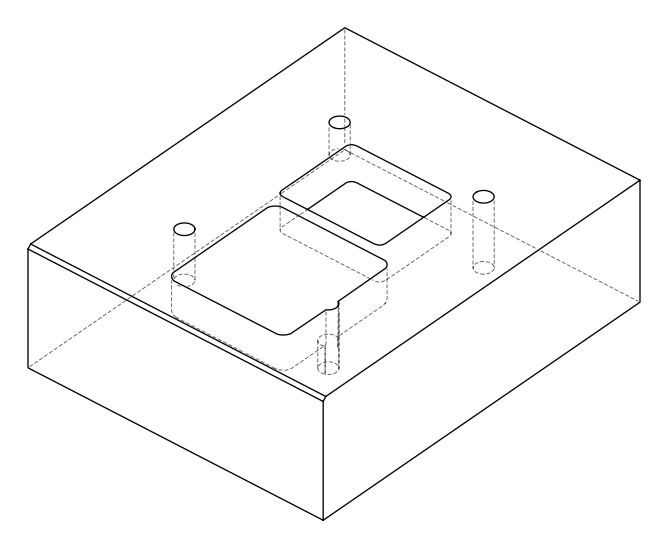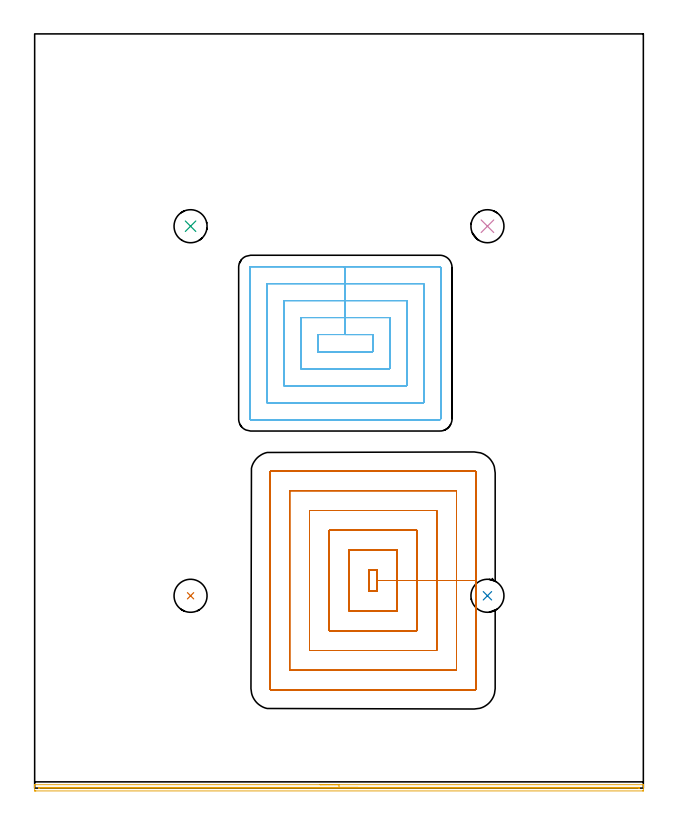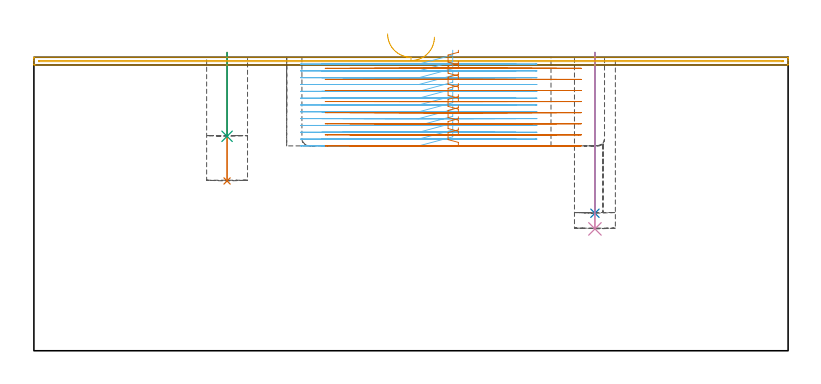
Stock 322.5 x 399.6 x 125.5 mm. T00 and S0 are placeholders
(PLAN: 7 operations, 3 tool changes, 62.1 min)
(1 INDEXABLE_INSERT_DRILL_BLIND_HOLE_FROM_SOLID | STEP1POCKET | NXT0302_006 | 0.22 min | 12653 mm3)
(2 INDEXABLE_INSERT_DRILL_BLIND_HOLE_FROM_SOLID_1 | STEP1POCKET_1 | NXT0302_006 | 0.28 min | 15966 mm3)
(3 INDEXABLE_INSERT_DRILL_BLIND_HOLE_FROM_SOLID_2 | STEP1POCKET_2 | NXT0302_006 | 0.14 min | 8067 mm3)
(4 INDEXABLE_INSERT_DRILL_BLIND_HOLE_FROM_SOLID_3 | STEP1POCKET_3 | NXT0302_006 | 0.3 min | 17575 mm3)
(5 AREA_MILL | FG_CHAMFER_SURFACE | UGT0205_001 | 5.3 min | 1753 mm3)
(6 MILL_RECTANGULAR_POCKET | POCKET_RECTANGULAR_STRAIGHT | NXT0201_011 | Follow Part, ap 3, ae 75% | 30.82 min | 397476 mm3)
(7 MILL_RECTANGULAR_POCKET_1 | POCKET_RECTANGULAR_STRAIGHT_1 | UGT0201_095 | Follow Part, ap 5, ae 75% | 24.98 min | 655720 mm3)
(TOOL NXT0302_006 | Index. Insert Drill 17.5mm [880-D1750L25-05] | D17.5 PA176 FL88 Z2)
(TOOL UGT0205_001 | Chamfer Mill 20 x 3 x 45 deg. | D20 FL50 Z2)
(TOOL NXT0201_011 | ENDMILL 12mm [2P460-1200-NA 1630] | D12 FL38 Z6)
(TOOL UGT0201_095 | End mill 20 mm | D20 R3 FL38 Z4)
(OP 1 INDEXABLE_INSERT_DRILL_BLIND_HOLE_FROM_SOLID)
G17 G21 G94 G90
T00 M6
G54
G17 G0 G90 X82.6 Y101.9 S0 M3
G43 Z135.5 H1
G94 G81 G98 Z72.6 F250. R127.5
G80
M5
M2
(OP 2 INDEXABLE_INSERT_DRILL_BLIND_HOLE_FROM_SOLID_1)
G17 G21 G94 G90
T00 M6
G54
G17 G0 G90 X239.9 Y101.9 S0 M3
G43 Z135.5 H1
G94 G81 G98 Z58.8 F250. R127.5
G80
M5
M2
(OP 3 INDEXABLE_INSERT_DRILL_BLIND_HOLE_FROM_SOLID_2)
G17 G21 G94 G90
T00 M6
G54
G17 G0 G90 X82.6 Y297.7 S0 M3
G43 Z135.5 H1
G94 G81 G98 Z91.7 F250. R127.5
G80
M5
M2
(OP 4 INDEXABLE_INSERT_DRILL_BLIND_HOLE_FROM_SOLID_3)
G17 G21 G94 G90
T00 M6
G54
G17 G0 G90 X239.9 Y297.7 S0 M3
G43 Z135.5 H1
G94 G81 G98 Z52.1 F250. R127.5
G80
M5
M2
(OP 5 AREA_MILL)
G17 G21 G94 G90
T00 M6
G54
G17 G0 G90 X151.25 Y1.8 S1061 M3
G43 Z135.5 H0
G94 G1 X151.288 Z134.628 F250.
X151.402 Z133.763
X151.591 Z132.912
X151.853 Z132.08
X152.187 Z131.274
X152.59 Z130.5
X153.058 Z129.764
X153.59 Z129.072
X154.179 Z128.429
X154.822 Z127.839
X155.514 Z127.308
X156.25 Z126.84
X157.024 Z126.437
X157.83 Z126.103
X158.662 Z125.841
X159.514 Z125.652
X160.378 Z125.538
X161.25 Z125.5
X322.341
X322.49 Y1.797 Z125.488
X322.498 Y1.68 Z125.372
X322.5 Y1.557 Z125.256
Y1.211 Z124.91
Y0.587 Z124.281
Y-1.472 Z122.226
X322.497 Y-1.492 Z122.206
X322.167 Y-1.5 Z122.2
X0.606
X0.332 Y-1.498 Z122.202
X0.003 Y-1.492 Z122.206
X0. Y-1.472 Z122.226
Y0.587 Z124.281
Y1.211 Z124.91
Y1.557 Z125.256
X0.002 Y1.68 Z125.372
X0.01 Y1.797 Z125.488
X0.159 Y1.8 Z125.5
X161.25
Y0.386 Z124.086
X320.109 Y0.385 Z124.085
X320.316 Y0.384 Z124.084
X320.453 Y0.381 Z124.081
X320.482 Y0.379 Z124.079
X320.49 Y0.366 Z124.066
X320.493 Y0.34 Z124.04
X320.499 Y0.206 Z123.906
X320.496 Y-0.041 Z123.659
X320.494 Y-0.068 Z123.632
X320.491 Y-0.078 Z123.622
X320.47 Y-0.08 Z123.62
X320.35 Y-0.083 Z123.617
X320.109 Y-0.085 Z123.615
X319.904 Y-0.086 Z123.614
X2.391 Y-0.085 Z123.615
X2.184 Y-0.084 Z123.616
X2.047 Y-0.081 Z123.619
X2.018 Y-0.079 Z123.621
X2.01 Y-0.066 Z123.634
X2.007 Y-0.04 Z123.66
X2.003 Y0.093 Z123.793
X2.01 Y0.366 Z124.066
X2.021 Y0.38 Z124.08
X2.033 Y0.382 Z124.082
X2.069 Y0.384 Z124.084
X2.142 Y0.385 Z124.085
X2.288 Y0.386 Z124.086
X161.25
X162.122 Z124.124
X162.986 Z124.238
X163.838 Z124.426
X164.67 Z124.689
X165.476 Z125.023
X166.25 Z125.425
X166.986 Z125.894
X167.678 Z126.425
X168.321 Z127.015
X168.91 Z127.658
X169.442 Z128.35
X169.91 Z129.086
X170.313 Z129.859
X170.647 Z130.665
X170.909 Z131.497
X171.098 Z132.349
X171.212 Z133.214
X171.25 Z134.086
G0 Z135.5
M5
M2
(OP 6 MILL_RECTANGULAR_POCKET)
G17 G21 G94 G90
T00 M6
G54
G17 G0 G90 X179.1 Y232.724 S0 M3
G43 Z135.5 H1
Z128.5
G94 G1 Y240.3 Z126.47 F250.
X164.6 Z122.585
X150.1 F500.
Y231.2
X179.1
Y240.3
X164.6
Y249.3
X141.1
Y222.2
X188.1
Y249.3
X164.6
Y258.3
X132.1
Y213.2
X197.1
Y258.3
X164.6
Y267.3
X123.1
Y204.2
X206.1
Y267.3
X164.6
Y276.3
X114.5
G3 X114.1 Y275.9 R0.4
G1 Y195.6
G3 X114.5 Y195.2 R0.4
G1 X214.7
G3 X215.1 Y195.6 R0.4
G1 Y275.9
G3 X214.7 Y276.3 R0.4
G1 X164.6
X163.6
G0 X179.1 Y232.724 Z125.585
G1 Y240.3 Z123.554 F250.
X164.6 Z119.669
X150.1 F500.
Y231.2
X179.1
Y240.3
X164.6
Y249.3
X141.1
Y222.2
X188.1
Y249.3
X164.6
Y258.3
X132.1
Y213.2
X197.1
Y258.3
X164.6
Y267.3
X123.1
Y204.2
X206.1
Y267.3
X164.6
Y276.3
X114.5
G3 X114.1 Y275.9 R0.4
G1 Y195.6
G3 X114.5 Y195.2 R0.4
G1 X214.7
G3 X215.1 Y195.6 R0.4
G1 Y275.9
G3 X214.7 Y276.3 R0.4
G1 X164.6
X163.6
G0 X179.1 Y232.724 Z122.669
G1 Y240.3 Z120.639 F250.
X164.6 Z116.754
X150.1 F500.
Y231.2
X179.1
Y240.3
X164.6
Y249.3
X141.1
Y222.2
X188.1
Y249.3
X164.6
Y258.3
X132.1
Y213.2
X197.1
Y258.3
X164.6
Y267.3
X123.1
Y204.2
X206.1
Y267.3
X164.6
Y276.3
X114.5
G3 X114.1 Y275.9 R0.4
G1 Y195.6
G3 X114.5 Y195.2 R0.4
G1 X214.7
G3 X215.1 Y195.6 R0.4
G1 Y275.9
G3 X214.7 Y276.3 R0.4
G1 X164.6
X163.6
G0 X179.1 Y232.724 Z119.754
G1 Y240.3 Z117.724 F250.
X164.6 Z113.838
X150.1 F500.
Y231.2
X179.1
Y240.3
X164.6
Y249.3
X141.1
Y222.2
X188.1
Y249.3
X164.6
Y258.3
X132.1
Y213.2
X197.1
Y258.3
X164.6
Y267.3
X123.1
Y204.2
X206.1
Y267.3
X164.6
Y276.3
X114.5
G3 X114.1 Y275.9 R0.4
G1 Y195.6
G3 X114.5 Y195.2 R0.4
G1 X214.7
G3 X215.1 Y195.6 R0.4
G1 Y275.9
G3 X214.7 Y276.3 R0.4
G1 X164.6
X163.6
G0 X179.1 Y232.724 Z116.838
G1 Y240.3 Z114.808 F250.
X164.6 Z110.923
X150.1 F500.
Y231.2
X179.1
Y240.3
X164.6
Y249.3
X141.1
Y222.2
X188.1
Y249.3
X164.6
Y258.3
X132.1
Y213.2
X197.1
Y258.3
X164.6
Y267.3
X123.1
Y204.2
X206.1
Y267.3
X164.6
Y276.3
X114.5
G3 X114.1 Y275.9 R0.4
G1 Y195.6
G3 X114.5 Y195.2 R0.4
G1 X214.7
G3 X215.1 Y195.6 R0.4
G1 Y275.9
G3 X214.7 Y276.3 R0.4
G1 X164.6
X163.6
G0 X179.1 Y232.724 Z113.923
G1 Y240.3 Z111.893 F250.
X164.6 Z108.008
X150.1 F500.
Y231.2
X179.1
Y240.3
X164.6
Y249.3
X141.1
Y222.2
X188.1
Y249.3
X164.6
Y258.3
X132.1
Y213.2
X197.1
Y258.3
X164.6
Y267.3
X123.1
Y204.2
X206.1
Y267.3
X164.6
Y276.3
X114.5
G3 X114.1 Y275.9 R0.4
G1 Y195.6
G3 X114.5 Y195.2 R0.4
G1 X214.7
G3 X215.1 Y195.6 R0.4
G1 Y275.9
G3 X214.7 Y276.3 R0.4
G1 X164.6
X163.6
G0 X179.1 Y232.724 Z111.008
G1 Y240.3 Z108.978 F250.
X164.6 Z105.092
X150.1 F500.
Y231.2
X179.1
Y240.3
X164.6
Y249.3
X141.1
Y222.2
X188.1
Y249.3
X164.6
Y258.3
X132.1
Y213.2
X197.1
Y258.3
X164.6
Y267.3
X123.1
Y204.2
X206.1
Y267.3
X164.6
Y276.3
X114.5
G3 X114.1 Y275.9 R0.4
G1 Y195.6
G3 X114.5 Y195.2 R0.4
G1 X214.7
G3 X215.1 Y195.6 R0.4
G1 Y275.9
G3 X214.7 Y276.3 R0.4
G1 X164.6
X163.6
G0 X179.1 Y232.724 Z108.092
G1 Y240.3 Z106.062 F250.
X164.6 Z102.177
X150.1 F500.
Y231.2
X179.1
Y240.3
X164.6
Y249.3
X141.1
Y222.2
X188.1
Y249.3
X164.6
Y258.3
X132.1
Y213.2
X197.1
Y258.3
X164.6
Y267.3
X123.1
Y204.2
X206.1
Y267.3
X164.6
Y276.3
X114.5
G3 X114.1 Y275.9 R0.4
G1 Y195.6
G3 X114.5 Y195.2 R0.4
G1 X214.7
G3 X215.1 Y195.6 R0.4
G1 Y275.9
G3 X214.7 Y276.3 R0.4
G1 X164.6
X163.6
G0 X179.1 Y232.724 Z105.177
G1 Y240.3 Z103.147 F250.
X164.6 Z99.262
X150.1 F500.
Y231.2
X179.1
Y240.3
X164.6
Y249.3
X141.1
Y222.2
X188.1
Y249.3
X164.6
Y258.3
X132.1
Y213.2
X197.1
Y258.3
X164.6
Y267.3
X123.1
Y204.2
X206.1
Y267.3
X164.6
Y276.3
X114.5
G3 X114.1 Y275.9 R0.4
G1 Y195.6
G3 X114.5 Y195.2 R0.4
G1 X214.7
G3 X215.1 Y195.6 R0.4
G1 Y275.9
G3 X214.7 Y276.3 R0.4
G1 X164.6
X163.6
G0 X179.1 Y232.724 Z102.262
G1 Y240.3 Z100.231 F250.
X164.6 Z96.346
X150.1 F500.
Y231.2
X179.1
Y240.3
X164.6
Y249.3
X141.1
Y222.2
X188.1
Y249.3
X164.6
Y258.3
X132.1
Y213.2
X197.1
Y258.3
X164.6
Y267.3
X123.1
Y204.2
X206.1
Y267.3
X164.6
Y276.3
X114.5
G3 X114.1 Y275.9 R0.4
G1 Y195.6
G3 X114.5 Y195.2 R0.4
G1 X214.7
G3 X215.1 Y195.6 R0.4
G1 Y275.9
G3 X214.7 Y276.3 R0.4
G1 X164.6
X163.6
G0 X179.1 Y232.724 Z99.346
G1 Y240.3 Z97.316 F250.
X164.6 Z93.431
X150.1 F500.
Y231.2
X179.1
Y240.3
X164.6
Y249.3
X141.1
Y222.2
X188.1
Y249.3
X164.6
Y258.3
X132.1
Y213.2
X197.1
Y258.3
X164.6
Y267.3
X123.1
Y204.2
X206.1
Y267.3
X164.6
Y276.3
X114.5
G3 X114.1 Y275.9 R0.4
G1 Y195.6
G3 X114.5 Y195.2 R0.4
G1 X214.7
G3 X215.1 Y195.6 R0.4
G1 Y275.9
G3 X214.7 Y276.3 R0.4
G1 X164.6
X163.6
G0 X179.1 Y232.724 Z96.431
G1 Y240.3 Z94.401 F250.
X164.6 Z90.515
X150.1 F500.
Y231.2
X179.1
Y240.3
X164.6
Y249.3
X141.1
Y222.2
X188.1
Y249.3
X164.6
Y258.3
X132.1
Y213.2
X197.1
Y258.3
X164.6
Y267.3
X123.1
Y204.2
X206.1
Y267.3
X164.6
Y276.3
X114.5
G3 X114.1 Y275.9 R0.4
G1 Y195.6
G3 X114.5 Y195.2 R0.4
G1 X214.7
G3 X215.1 Y195.6 R0.4
G1 Y275.9
G3 X214.7 Y276.3 R0.4
G1 X164.6
X163.6
G0 X179.1 Y232.724 Z93.515
G1 Y240.3 Z91.485 F250.
X164.6 Z87.6
X150.1 F500.
Y231.2
X179.1
Y240.3
X164.6
Y249.3
X141.1
Y222.2
X188.1
Y249.3
X164.6
Y258.3
X132.1
Y213.2
X197.1
Y258.3
X164.6
Y267.3
X123.1
Y204.2
X206.1
Y267.3
X164.6
Y276.3
X114.5
G3 X114.1 Y275.9 R0.4
G1 Y195.6
G3 X114.5 Y195.2 R0.4
G1 X214.7
G3 X215.1 Y195.6 R0.4
G1 Y275.9
G3 X214.7 Y276.3 R0.4
G1 X164.6
X163.6
G0 Z135.5
M5
M2
(OP 7 MILL_RECTANGULAR_POCKET_1)
G17 G21 G94 G90
T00 M6
G54
G17 G0 G90 X181.5 Y112.323 S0 M3
G43 Z135.5 H0
Z128.5
G94 G1 Y115.6 Z127.622 F250.
X177.1 Z126.443
Y104.4 Z123.442
X181.5 Z122.263
Y110. Z120.762
Y115.6 F500.
X177.1
Y104.4
X181.5
Y110.
X192.
Y126.1
X166.6
Y93.9
X192.
Y110.
X202.5
Y136.6
X156.1
Y83.4
X202.5
Y94.115
Y110.
X213.
Y147.1
X145.6
Y72.9
X213.
Y94.115
Y110.
X223.5
Y157.6
X135.1
Y62.4
X223.5
Y94.115
Y110.
X234.
Y167.1
G3 X233. Y168.1 R1.
G1 X125.6
G3 X124.6 Y167.1 R1.
G1 Y52.9
G3 X125.6 Y51.9 R1.
G1 X233.
G3 X234. Y52.9 R1.
G1 Y110.
Y111.
G0 X181.5 Y112.323 Z123.762
G1 Y115.6 Z122.884 F250.
X177.1 Z121.705
Y104.4 Z118.704
X181.5 Z117.525
Y110. Z116.025
Y115.6 F500.
X177.1
Y104.4
X181.5
Y110.
X192.
Y126.1
X166.6
Y93.9
X192.
Y110.
X202.5
Y136.6
X156.1
Y83.4
X202.5
Y94.115
Y110.
X213.
Y147.1
X145.6
Y72.9
X213.
Y94.115
Y110.
X223.5
Y157.6
X135.1
Y62.4
X223.5
Y94.115
Y110.
X234.
Y167.1
G3 X233. Y168.1 R1.
G1 X125.6
G3 X124.6 Y167.1 R1.
G1 Y52.9
G3 X125.6 Y51.9 R1.
G1 X233.
G3 X234. Y52.9 R1.
G1 Y110.
Y111.
G0 X181.5 Y112.323 Z119.025
G1 Y115.6 Z118.147 F250.
X177.1 Z116.968
Y104.4 Z113.967
X181.5 Z112.788
Y110. Z111.287
Y115.6 F500.
X177.1
Y104.4
X181.5
Y110.
X192.
Y126.1
X166.6
Y93.9
X192.
Y110.
X202.5
Y136.6
X156.1
Y83.4
X202.5
Y94.115
Y110.
X213.
Y147.1
X145.6
Y72.9
X213.
Y94.115
Y110.
X223.5
Y157.6
X135.1
Y62.4
X223.5
Y94.115
Y110.
X234.
Y167.1
G3 X233. Y168.1 R1.
G1 X125.6
G3 X124.6 Y167.1 R1.
G1 Y52.9
G3 X125.6 Y51.9 R1.
G1 X233.
G3 X234. Y52.9 R1.
G1 Y110.
Y111.
G0 X181.5 Y112.323 Z114.287
G1 Y115.6 Z113.409 F250.
X177.1 Z112.23
Y104.4 Z109.229
X181.5 Z108.05
Y110. Z106.55
Y115.6 F500.
X177.1
Y104.4
X181.5
Y110.
X192.
Y126.1
X166.6
Y93.9
X192.
Y110.
X202.5
Y136.6
X156.1
Y83.4
X202.5
Y94.115
Y110.
X213.
Y147.1
X145.6
Y72.9
X213.
Y94.115
Y110.
X223.5
Y157.6
X135.1
Y62.4
X223.5
Y94.115
Y110.
X234.
Y167.1
G3 X233. Y168.1 R1.
G1 X125.6
G3 X124.6 Y167.1 R1.
G1 Y52.9
G3 X125.6 Y51.9 R1.
G1 X233.
G3 X234. Y52.9 R1.
G1 Y110.
Y111.
G0 X181.5 Y112.323 Z109.55
G1 Y115.6 Z108.672 F250.
X177.1 Z107.493
Y104.4 Z104.492
X181.5 Z103.313
Y110. Z101.812
Y115.6 F500.
X177.1
Y104.4
X181.5
Y110.
X192.
Y126.1
X166.6
Y93.9
X192.
Y110.
X202.5
Y136.6
X156.1
Y83.4
X202.5
Y94.115
Y110.
X213.
Y147.1
X145.6
Y72.9
X213.
Y94.115
Y110.
X223.5
Y157.6
X135.1
Y62.4
X223.5
Y94.115
Y110.
X234.
Y167.1
G3 X233. Y168.1 R1.
G1 X125.6
G3 X124.6 Y167.1 R1.
G1 Y52.9
G3 X125.6 Y51.9 R1.
G1 X233.
G3 X234. Y52.9 R1.
G1 Y110.
Y111.
G0 X181.5 Y112.323 Z104.812
G1 Y115.6 Z103.934 F250.
X177.1 Z102.755
Y104.4 Z99.754
X181.5 Z98.575
Y110. Z97.075
Y115.6 F500.
X177.1
Y104.4
X181.5
Y110.
X192.
Y126.1
X166.6
Y93.9
X192.
Y110.
X202.5
Y136.6
X156.1
Y83.4
X202.5
Y94.115
Y110.
X213.
Y147.1
X145.6
Y72.9
X213.
Y94.115
Y110.
X223.5
Y157.6
X135.1
Y62.4
X223.5
Y94.115
Y110.
X234.
Y167.1
G3 X233. Y168.1 R1.
G1 X125.6
G3 X124.6 Y167.1 R1.
G1 Y52.9
G3 X125.6 Y51.9 R1.
G1 X233.
G3 X234. Y52.9 R1.
G1 Y110.
Y111.
G0 X181.5 Y112.323 Z100.075
G1 Y115.6 Z99.197 F250.
X177.1 Z98.018
Y104.4 Z95.017
X181.5 Z93.838
Y110. Z92.337
Y115.6 F500.
X177.1
Y104.4
X181.5
Y110.
X192.
Y126.1
X166.6
Y93.9
X192.
Y110.
X202.5
Y136.6
X156.1
Y83.4
X202.5
Y94.115
Y110.
X213.
Y147.1
X145.6
Y72.9
X213.
Y94.115
Y110.
X223.5
Y157.6
X135.1
Y62.4
X223.5
Y94.115
Y110.
X234.
Y167.1
G3 X233. Y168.1 R1.
G1 X125.6
G3 X124.6 Y167.1 R1.
G1 Y52.9
G3 X125.6 Y51.9 R1.
G1 X233.
G3 X234. Y52.9 R1.
G1 Y110.
Y111.
G0 X181.5 Y112.323 Z95.337
G1 Y115.6 Z94.46 F250.
X177.1 Z93.281
Y104.4 Z90.279
X181.5 Z89.101
Y110. Z87.6
Y115.6 F500.
X177.1
Y104.4
X181.5
Y110.
X192.
Y126.1
X166.6
Y93.9
X192.
Y110.
X202.5
Y136.6
X156.1
Y83.4
X202.5
Y94.115
Y110.
X213.
Y147.1
X145.6
Y72.9
X213.
Y94.115
Y110.
X223.5
Y157.6
X135.1
Y62.4
X223.5
Y94.115
Y110.
X234.
Y167.1
G3 X233. Y168.1 R1.
G1 X125.6
G3 X124.6 Y167.1 R1.
G1 Y52.9
G3 X125.6 Y51.9 R1.
G1 X233.
G3 X234. Y52.9 R1.
G1 Y110.
Y111.
G0 Z135.5
M5
M2
